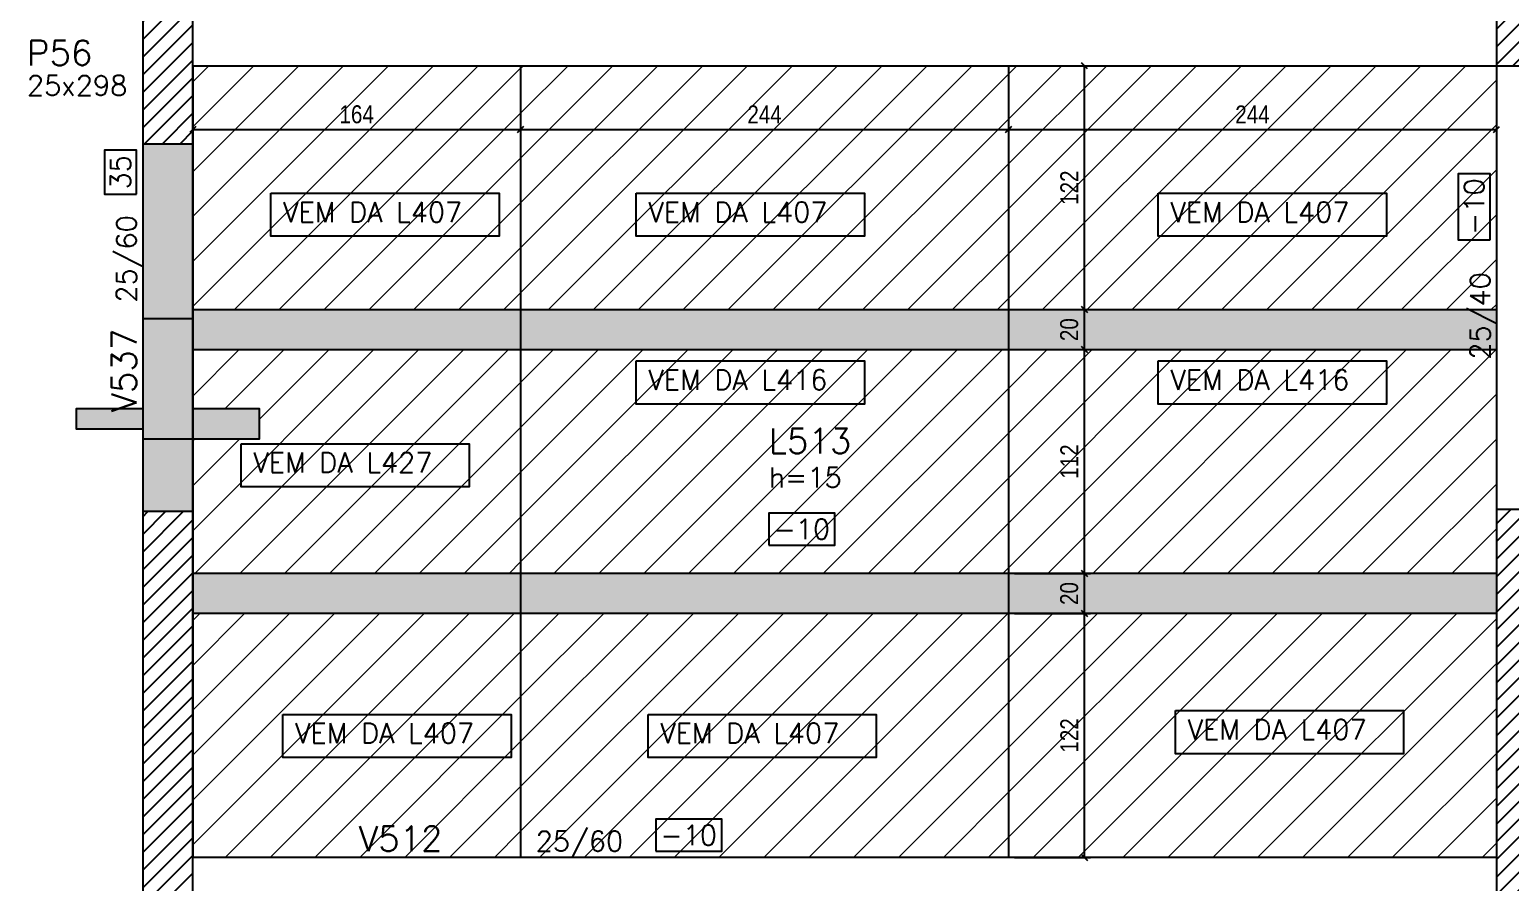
# Model space of a CAD drawing. Extents: x 1860 to 8661, y -614 to 3837.
# Drawn here: x 2858 to 3598, y 2135 to 2561 of the extents above; entities that cross this region are included whole.
import ezdxf
from ezdxf.enums import TextEntityAlignment as Align

# ---------------------------------------------------------------- set-up
doc = ezdxf.new("R2010")
doc.units = 0
for name, color, linetype in [('COTA', 241, 'Continuous'), ('F-CORTE', 4, 'Continuous'), ('F-LAJES-DIM', 2, 'Continuous'), ('F-LAJES-NOME', 4, 'Continuous'), ('F-PILARES-DIM', 172, 'Continuous'), ('F-PILARES-HACH', 174, 'Continuous'), ('F-PILARES-NOME', 170, 'Continuous'), ('F-PILARES-S', 170, 'Continuous'), ('F-SOLIDO-CORTE', 71, 'Continuous'), ('F-VIGAS', 3, 'Continuous'), ('F-VIGAS-DIM', 2, 'Continuous'), ('F-VIGAS-NOME', 4, 'Continuous'), ('Painéis', 200, 'Continuous')]:
    doc.layers.add(name, color=color, linetype=linetype)
doc.layers.add('F-DESNIVEL-5', color=7, linetype='Continuous', true_color=0xadd6ff)
doc.layers.add('F-DESNIVEL-6', color=7, linetype='Continuous', true_color=0xffdebd)
doc.layers.add('Hachura', color=251, linetype='Continuous', lineweight=9)
doc.styles.add('COTA TECNICA-50', font='techl___.ttf', dxfattribs={"height": 9})
doc.styles.add('MCP', font='romans.shx')
doc.styles.add('ROMANS', font='romans.shx')
doc.dimstyles.new('COTA PAINEL-50', dxfattribs={"dimtxt": 9, "dimasz": 3, "dimexe": 3, "dimexo": 3, "dimgap": 3, "dimtad": 1, "dimdec": 1, "dimzin": 12, "dimdsep": 46, "dimtxsty": 'COTA TECNICA-50', "dimblk1": 'OBLIQUE', "dimblk2": 'OBLIQUE', "dimsah": 1, "dimcen": 0.9, "dimclrd": 4, "dimclre": 4, "dimclrt": 240, "dimadec": 1, "dimazin": 3, "dimtfac": 1, "dimtdec": 1, "dimtmove": 0, "dimatfit": 3, "dimfxl": 1, "dimtolj": 1, "dimtzin": 12, "dimarcsym": 0})
pattern_1 = [(45, (4153.2724, 6897.782), (-4.419417, 4.419417), [])]

# ---------------------------------------------------------------- blocks, each defined once
blk = doc.blocks.new('*U10')
at = {"layer": 'F-LAJES-DIM', "color": 1}
blk.add_lwpolyline([(0, 0), (33, 0), (33, 16), (0, 16)], close=True, dxfattribs=at)
at = {"layer": 'F-LAJES-DIM', "style": 'MCP'}
blk.add_attdef('DIM', text='', height=10, dxfattribs=at).set_placement((16.5, 8), align=Align.MIDDLE_CENTER)
blk = doc.blocks.new('*U8')
at = {"layer": 'F-VIGAS-DIM', "color": 1}
blk.add_lwpolyline([(0, 0), (33, 0), (33, 16), (0, 16)], close=True, dxfattribs=at)
at = {"layer": 'F-VIGAS-DIM', "style": 'MCP'}
blk.add_attdef('DIM', text='', height=10, dxfattribs=at).set_placement((16.5, 8), align=Align.MIDDLE_CENTER)
blk = doc.blocks.new('*U7')
at = {"layer": 'F-VIGAS-DIM', "color": 1}
blk.add_lwpolyline([(0, 0), (22, 0), (22, 16), (0, 16)], close=True, dxfattribs=at)
at = {"layer": 'F-VIGAS-DIM', "style": 'MCP'}
blk.add_attdef('DIM', text='', height=10, dxfattribs=at).set_placement((11, 8), align=Align.MIDDLE_CENTER)
blk = doc.blocks.new('_Oblique')
at = {"color": 0, "linetype": 'ByBlock', "lineweight": -2}
blk.add_line((-0.5, -0.5), (0.5, 0.5), dxfattribs=at)
blk = doc.blocks.new('*D22')
at = {"layer": 'Defpoints', "color": 0, "transparency": 16777216}
for p in [(2939.27, 2543.28), (3103.27, 2543.28), (3103.27, 2511.35)]:
    blk.add_point(p, dxfattribs=at)
at = {"layer": 'Painéis', "color": 4, "lineweight": -2, "transparency": 16777216}
for p, q in [((2939.27, 2540.28), (2939.27, 2508.35)), ((3103.27, 2540.28), (3103.27, 2508.35)), ((2939.27, 2511.35), (3103.27, 2511.35))]:
    blk.add_line(p, q, dxfattribs=at)
at = {"layer": 'Painéis', "color": 4, "lineweight": -2, "transparency": 16777216, "xscale": 3, "yscale": 3, "zscale": 3, "rotation": 180}
blk.add_blockref('_Oblique', (2939.27, 2511.35), dxfattribs=at)
at = {"layer": 'Painéis', "color": 4, "lineweight": -2, "transparency": 16777216, "xscale": 3, "yscale": 3, "zscale": 3}
blk.add_blockref('_Oblique', (3103.27, 2511.35), dxfattribs=at)
at = {"layer": 'Painéis', "color": 240, "transparency": 16777216, "insert": (3021.27, 2518.94), "char_height": 9, "attachment_point": 5, "style": 'COTA TECNICA-50'}
blk.add_mtext('\\A1;164', dxfattribs=at)
blk = doc.blocks.new('*D23')
at = {"layer": 'Defpoints', "color": 0, "transparency": 16777216}
for p in [(3103.27, 2543.28), (3347.27, 2543.28), (3347.27, 2511.35)]:
    blk.add_point(p, dxfattribs=at)
at = {"layer": 'Painéis', "color": 4, "lineweight": -2, "transparency": 16777216}
for p, q in [((3103.27, 2540.28), (3103.27, 2508.35)), ((3347.27, 2540.28), (3347.27, 2508.35)), ((3103.27, 2511.35), (3347.27, 2511.35))]:
    blk.add_line(p, q, dxfattribs=at)
at = {"layer": 'Painéis', "color": 4, "lineweight": -2, "transparency": 16777216, "xscale": 3, "yscale": 3, "zscale": 3, "rotation": 180}
blk.add_blockref('_Oblique', (3103.27, 2511.35), dxfattribs=at)
at = {"layer": 'Painéis', "color": 4, "lineweight": -2, "transparency": 16777216, "xscale": 3, "yscale": 3, "zscale": 3}
blk.add_blockref('_Oblique', (3347.27, 2511.35), dxfattribs=at)
at = {"layer": 'Painéis', "color": 240, "transparency": 16777216, "insert": (3225.27, 2518.91), "char_height": 9, "attachment_point": 5, "style": 'COTA TECNICA-50'}
blk.add_mtext('\\A1;244', dxfattribs=at)
blk = doc.blocks.new('*D24')
at = {"layer": 'Defpoints', "color": 0, "transparency": 16777216}
for p in [(3347.27, 2543.28), (3591.27, 2543.28), (3591.27, 2511.35)]:
    blk.add_point(p, dxfattribs=at)
at = {"layer": 'Painéis', "color": 4, "lineweight": -2, "transparency": 16777216}
for p, q in [((3347.27, 2540.28), (3347.27, 2508.35)), ((3591.27, 2540.28), (3591.27, 2508.35)), ((3347.27, 2511.35), (3591.27, 2511.35))]:
    blk.add_line(p, q, dxfattribs=at)
at = {"layer": 'Painéis', "color": 4, "lineweight": -2, "transparency": 16777216, "xscale": 3, "yscale": 3, "zscale": 3, "rotation": 180}
blk.add_blockref('_Oblique', (3347.27, 2511.35), dxfattribs=at)
at = {"layer": 'Painéis', "color": 4, "lineweight": -2, "transparency": 16777216, "xscale": 3, "yscale": 3, "zscale": 3}
blk.add_blockref('_Oblique', (3591.27, 2511.35), dxfattribs=at)
at = {"layer": 'Painéis', "color": 240, "transparency": 16777216, "insert": (3469.27, 2518.91), "char_height": 9, "attachment_point": 5, "style": 'COTA TECNICA-50'}
blk.add_mtext('\\A1;244', dxfattribs=at)
blk = doc.blocks.new('*D25')
at = {"layer": 'Defpoints', "color": 0, "transparency": 16777216}
for p in [(3347.27, 2269.28), (3385.24, 2269.28), (3347.27, 2147.28)]:
    blk.add_point(p, dxfattribs=at)
at = {"layer": 'Painéis', "color": 4, "lineweight": -2, "transparency": 16777216}
for p, q in [((3350.27, 2269.28), (3388.24, 2269.28)), ((3385.24, 2147.28), (3385.24, 2269.28)), ((3350.27, 2147.28), (3388.24, 2147.28))]:
    blk.add_line(p, q, dxfattribs=at)
at = {"layer": 'Painéis', "color": 4, "lineweight": -2, "transparency": 16777216, "xscale": 3, "yscale": 3, "zscale": 3}
for p, rotation in [((3385.24, 2269.28), 90), ((3385.24, 2147.28), 270)]:
    blk.add_blockref('_Oblique', p, dxfattribs=dict(at, rotation=rotation))
at = {"layer": 'Painéis', "color": 240, "transparency": 16777216, "insert": (3377.69, 2208.28), "char_height": 9, "attachment_point": 5, "rotation": 90, "style": 'COTA TECNICA-50'}
blk.add_mtext('\\A1;122', dxfattribs=at)
blk = doc.blocks.new('*D26')
at = {"layer": 'Defpoints', "color": 0, "transparency": 16777216}
for p in [(3347.27, 2289.28), (3385.24, 2289.28), (3347.27, 2269.28)]:
    blk.add_point(p, dxfattribs=at)
at = {"layer": 'Painéis', "color": 4, "lineweight": -2, "transparency": 16777216}
for p, q in [((3350.27, 2289.28), (3388.24, 2289.28)), ((3385.24, 2269.28), (3385.24, 2289.28)), ((3350.27, 2269.28), (3388.24, 2269.28))]:
    blk.add_line(p, q, dxfattribs=at)
at = {"layer": 'Painéis', "color": 4, "lineweight": -2, "transparency": 16777216, "xscale": 3, "yscale": 3, "zscale": 3}
for p, rotation in [((3385.24, 2289.28), 90), ((3385.24, 2269.28), 270)]:
    blk.add_blockref('_Oblique', p, dxfattribs=dict(at, rotation=rotation))
at = {"layer": 'Painéis', "color": 240, "transparency": 16777216, "insert": (3377.65, 2279.28), "char_height": 9, "attachment_point": 5, "rotation": 90, "style": 'COTA TECNICA-50'}
blk.add_mtext('\\A1;20', dxfattribs=at)
blk = doc.blocks.new('*D27')
at = {"layer": 'Defpoints', "color": 0, "transparency": 16777216}
for p in [(3347.27, 2401.28), (3385.24, 2401.28), (3347.27, 2289.28)]:
    blk.add_point(p, dxfattribs=at)
at = {"layer": 'Painéis', "color": 4, "lineweight": -2, "transparency": 16777216}
for p, q in [((3350.27, 2401.28), (3388.24, 2401.28)), ((3385.24, 2289.28), (3385.24, 2401.28)), ((3350.27, 2289.28), (3388.24, 2289.28))]:
    blk.add_line(p, q, dxfattribs=at)
at = {"layer": 'Painéis', "color": 4, "lineweight": -2, "transparency": 16777216, "xscale": 3, "yscale": 3, "zscale": 3}
for p, rotation in [((3385.24, 2401.28), 90), ((3385.24, 2289.28), 270)]:
    blk.add_blockref('_Oblique', p, dxfattribs=dict(at, rotation=rotation))
at = {"layer": 'Painéis', "color": 240, "transparency": 16777216, "insert": (3377.69, 2345.28), "char_height": 9, "attachment_point": 5, "rotation": 90, "style": 'COTA TECNICA-50'}
blk.add_mtext('\\A1;112', dxfattribs=at)
blk = doc.blocks.new('*D28')
at = {"layer": 'Defpoints', "color": 0, "transparency": 16777216}
for p in [(3347.27, 2421.28), (3385.24, 2421.28), (3347.27, 2401.28)]:
    blk.add_point(p, dxfattribs=at)
at = {"layer": 'Painéis', "color": 4, "lineweight": -2, "transparency": 16777216}
for p, q in [((3350.27, 2421.28), (3388.24, 2421.28)), ((3385.24, 2401.28), (3385.24, 2421.28)), ((3350.27, 2401.28), (3388.24, 2401.28))]:
    blk.add_line(p, q, dxfattribs=at)
at = {"layer": 'Painéis', "color": 4, "lineweight": -2, "transparency": 16777216, "xscale": 3, "yscale": 3, "zscale": 3}
for p, rotation in [((3385.24, 2421.28), 90), ((3385.24, 2401.28), 270)]:
    blk.add_blockref('_Oblique', p, dxfattribs=dict(at, rotation=rotation))
at = {"layer": 'Painéis', "color": 240, "transparency": 16777216, "insert": (3377.65, 2411.28), "char_height": 9, "attachment_point": 5, "rotation": 90, "style": 'COTA TECNICA-50'}
blk.add_mtext('\\A1;20', dxfattribs=at)
blk = doc.blocks.new('*D29')
at = {"layer": 'Defpoints', "color": 0, "transparency": 16777216}
for p in [(3347.27, 2543.28), (3385.24, 2543.28), (3347.27, 2421.28)]:
    blk.add_point(p, dxfattribs=at)
at = {"layer": 'Painéis', "color": 4, "lineweight": -2, "transparency": 16777216}
for p, q in [((3350.27, 2543.28), (3388.24, 2543.28)), ((3385.24, 2421.28), (3385.24, 2543.28)), ((3350.27, 2421.28), (3388.24, 2421.28))]:
    blk.add_line(p, q, dxfattribs=at)
at = {"layer": 'Painéis', "color": 4, "lineweight": -2, "transparency": 16777216, "xscale": 3, "yscale": 3, "zscale": 3}
for p, rotation in [((3385.24, 2543.28), 90), ((3385.24, 2421.28), 270)]:
    blk.add_blockref('_Oblique', p, dxfattribs=dict(at, rotation=rotation))
at = {"layer": 'Painéis', "color": 240, "transparency": 16777216, "insert": (3377.69, 2482.28), "char_height": 9, "attachment_point": 5, "rotation": 90, "style": 'COTA TECNICA-50'}
blk.add_mtext('\\A1;122', dxfattribs=at)

msp = doc.modelspace()

# ---------------------------------------------------------------- hatches: boundary and pattern name
at = {"layer": 'F-PILARES-HACH', "linetype": 'Continuous'}
h = msp.add_hatch(dxfattribs=at)
h.set_pattern_fill('ANSI31', color=256, scale=50, style=0)
h.set_pattern_definition(pattern_1)
h.paths.add_polyline_path([(2914.27, 2504.28), (2939.27, 2504.28), (2939.27, 2802.28), (2914.27, 2802.28)], flags=16)
h = msp.add_hatch(dxfattribs=at)
h.set_pattern_fill('ANSI31', color=256, scale=50, style=0)
h.set_pattern_definition(pattern_1)
h.paths.add_polyline_path([(3591.27, 2543.28), (3616.27, 2543.28), (3616.27, 2742.28), (3591.27, 2742.28)], flags=16)
h = msp.add_hatch(dxfattribs=at)
h.set_pattern_fill('ANSI31', color=256, scale=50, style=0)
h.set_pattern_definition(pattern_1)
h.paths.add_polyline_path([(2914.27, 2024.78), (2939.27, 2024.78), (2939.27, 2320.28), (2914.27, 2320.28)], flags=16)
h = msp.add_hatch(dxfattribs=at)
h.set_pattern_fill('ANSI31', color=256, scale=50, style=0)
h.set_pattern_definition(pattern_1)
h.paths.add_polyline_path([(3591.27, 2122.28), (3616.27, 2122.28), (3616.27, 2321.28), (3591.27, 2321.28)], flags=16)
at = {"layer": 'F-SOLIDO-CORTE', "linetype": 'Continuous'}
msp.add_hatch(color=256, dxfattribs=at).paths.add_polyline_path([(2914.27, 2416.69), (2914.27, 2371.69), (2880.92, 2371.69), (2880.92, 2361.69), (2914.27, 2361.69), (2914.27, 2356.69), (2972.62, 2356.69), (2972.62, 2371.69), (2939.27, 2371.69), (2939.27, 2416.69)], flags=16)
at = {"layer": 'Hachura'}
h = msp.add_hatch(dxfattribs=at)
h.set_pattern_fill('ANSI31', color=256, scale=5)
h.paths.add_polyline_path([(3103.27, 2421.28), (3103.27, 2543.28), (2939.27, 2543.28), (2939.27, 2421.28)])
h = msp.add_hatch(dxfattribs=at)
h.set_pattern_fill('ANSI31', color=256, scale=5)
h.paths.add_polyline_path([(3347.27, 2421.28), (3347.27, 2543.28), (3103.27, 2543.28), (3103.27, 2421.28)])
h = msp.add_hatch(dxfattribs=at)
h.set_pattern_fill('ANSI31', color=256, scale=5)
h.paths.add_polyline_path([(3591.27, 2421.28), (3591.27, 2543.28), (3347.27, 2543.28), (3347.27, 2421.28)])
at = {"layer": 'Hachura', "linetype": 'ByBlock'}
h = msp.add_hatch(color=256, dxfattribs=at)
h.dxf.hatch_style = 1
h.paths.add_polyline_path([(2939.27, 2421.28), (2939.27, 2401.28), (3103.27, 2401.28), (3103.27, 2421.28)])
h = msp.add_hatch(color=256, dxfattribs=at)
h.dxf.hatch_style = 1
h.paths.add_polyline_path([(3347.27, 2401.28), (3347.27, 2421.28), (3103.27, 2421.28), (3103.27, 2401.28)])
h = msp.add_hatch(color=256, dxfattribs=at)
h.dxf.hatch_style = 1
h.paths.add_polyline_path([(3347.27, 2421.28), (3347.27, 2401.28), (3591.27, 2401.28), (3591.27, 2421.28)])
at = {"layer": 'Hachura'}
h = msp.add_hatch(dxfattribs=at)
h.set_pattern_fill('ANSI31', color=256, scale=5)
h.paths.add_polyline_path([(3103.27, 2289.28), (3103.27, 2401.28), (2939.27, 2401.28), (2939.27, 2371.69), (2972.62, 2371.69), (2972.62, 2356.69), (2939.27, 2356.69), (2939.27, 2289.28)])
h = msp.add_hatch(dxfattribs=at)
h.set_pattern_fill('ANSI31', color=256, scale=5)
h.paths.add_polyline_path([(3347.27, 2289.28), (3347.27, 2401.28), (3103.27, 2401.28), (3103.27, 2289.28)])
h = msp.add_hatch(dxfattribs=at)
h.set_pattern_fill('ANSI31', color=256, scale=5)
h.paths.add_polyline_path([(3591.27, 2289.28), (3591.27, 2401.28), (3347.27, 2401.28), (3347.27, 2289.28)])
at = {"layer": 'Hachura', "linetype": 'ByBlock'}
h = msp.add_hatch(color=256, dxfattribs=at)
h.dxf.hatch_style = 1
h.paths.add_polyline_path([(2939.27, 2289.28), (2939.27, 2269.28), (3103.27, 2269.28), (3103.27, 2289.28)])
h = msp.add_hatch(color=256, dxfattribs=at)
h.dxf.hatch_style = 1
h.paths.add_polyline_path([(3103.27, 2289.28), (3103.27, 2269.28), (3347.27, 2269.28), (3347.27, 2289.28)])
h = msp.add_hatch(color=256, dxfattribs=at)
h.dxf.hatch_style = 1
h.paths.add_polyline_path([(3591.27, 2269.28), (3591.27, 2289.28), (3347.27, 2289.28), (3347.27, 2269.28)])
at = {"layer": 'Hachura'}
h = msp.add_hatch(dxfattribs=at)
h.set_pattern_fill('ANSI31', color=256, scale=5)
h.paths.add_polyline_path([(3103.27, 2147.28), (3103.27, 2269.28), (2939.27, 2269.28), (2939.27, 2147.28)])
h = msp.add_hatch(dxfattribs=at)
h.set_pattern_fill('ANSI31', color=256, scale=5)
h.paths.add_polyline_path([(3103.27, 2269.28), (3103.27, 2147.28), (3347.27, 2147.28), (3347.27, 2269.28)])
h = msp.add_hatch(dxfattribs=at)
h.set_pattern_fill('ANSI31', color=256, scale=5)
h.paths.add_polyline_path([(3347.27, 2269.28), (3347.27, 2147.28), (3591.27, 2147.28), (3591.27, 2269.28)])

# ---------------------------------------------------------------- linework, layer by layer
at = {"layer": 'COTA'}
for points in [[(2978.4, 2479.49), (3092.54, 2479.49), (3092.54, 2457.95), (2978.4, 2457.95)], [(3161.04, 2479.49), (3275.18, 2479.49), (3275.18, 2457.95), (3161.04, 2457.95)], [(3422.12, 2479.49), (3536.25, 2479.49), (3536.25, 2457.95), (3422.12, 2457.95)], [(3161.04, 2395.62), (3275.18, 2395.62), (3275.18, 2374.07), (3161.04, 2374.07)], [(3422.12, 2395.62), (3536.25, 2395.62), (3536.25, 2374.07), (3422.12, 2374.07)], [(2963.47, 2354.17), (3077.61, 2354.17), (3077.61, 2332.63), (2963.47, 2332.63)], [(2984.35, 2218.84), (3098.48, 2218.84), (3098.48, 2197.29), (2984.35, 2197.29)], [(3166.98, 2218.84), (3281.12, 2218.84), (3281.12, 2197.29), (3166.98, 2197.29)], [(3430.72, 2220.72), (3544.85, 2220.72), (3544.85, 2199.17), (3430.72, 2199.17)]]:
    msp.add_lwpolyline(points, close=True, dxfattribs=at)
at = {"layer": 'F-CORTE', "linetype": 'Continuous'}
for points in [[(2972.62, 2371.69), (2939.27, 2371.69), (2939.27, 2416.69), (2914.27, 2416.69), (2914.27, 2371.69), (2880.92, 2371.69)], [(2880.92, 2361.69), (2914.27, 2361.69), (2914.27, 2356.69), (2972.62, 2356.69)]]:
    msp.add_lwpolyline(points, dxfattribs=at)
at = {"layer": 'F-DESNIVEL-5', "linetype": 'Continuous'}
msp.add_solid([(2914.27, 2783.28), (2914.27, 2523.28), (2914.27, 2783.28)], dxfattribs=at)
at = {"layer": 'F-DESNIVEL-6'}
for points in [[(2914.27, 2320.38), (2939.27, 2320.38), (2939.27, 2504.18)], [(2914.27, 2320.38), (2939.27, 2504.18), (2914.27, 2504.18)]]:
    msp.add_solid(points, dxfattribs=at)
at = {"layer": 'F-PILARES-S', "linetype": 'Continuous'}
for points in [[(2914.27, 2504.28), (2939.27, 2504.28), (2939.27, 2802.28), (2914.27, 2802.28), (2914.27, 2504.28)], [(3591.27, 2543.28), (3616.27, 2543.28), (3616.27, 2742.28), (3591.27, 2742.28), (3591.27, 2543.28)], [(2914.27, 2024.78), (2939.27, 2024.78), (2939.27, 2320.28), (2914.27, 2320.28), (2914.27, 2024.78)], [(3591.27, 2122.28), (3616.27, 2122.28), (3616.27, 2321.28), (3591.27, 2321.28), (3591.27, 2122.28)]]:
    msp.add_lwpolyline(points, dxfattribs=at)
at = {"layer": 'F-SOLIDO-CORTE'}
msp.add_lwpolyline([(2914.27, 2416.69), (2914.27, 2371.69), (2880.92, 2371.69), (2880.92, 2361.69), (2914.27, 2361.69), (2914.27, 2356.69), (2972.62, 2356.69), (2972.62, 2371.69), (2939.27, 2371.69), (2939.27, 2416.69), (2914.27, 2416.69)], dxfattribs=at)
at = {"layer": 'F-VIGAS'}
for points in [[(2939.27, 2543.28), (3591.27, 2543.28)], [(3591.27, 2543.28), (3591.27, 2321.28)], [(2914.27, 2504.28), (2914.27, 2320.28)], [(2939.27, 2320.28), (2939.27, 2504.28)], [(3591.27, 2147.28), (2939.27, 2147.28)]]:
    msp.add_lwpolyline(points, dxfattribs=at)
at = {"layer": 'Painéis'}
for p, q in [((2939.27, 2543.28), (3591.27, 2543.28)), ((2939.27, 2543.28), (2939.27, 2147.28)), ((3103.27, 2543.28), (3103.27, 2147.28)), ((3347.27, 2543.28), (3347.27, 2147.28)), ((3591.27, 2543.28), (3591.27, 2147.28)), ((2939.27, 2421.28), (3591.27, 2421.28)), ((2939.27, 2401.28), (3591.27, 2401.28)), ((3591.27, 2289.28), (2939.27, 2289.28)), ((3591.27, 2269.28), (2939.27, 2269.28)), ((3591.27, 2147.28), (2939.27, 2147.28))]:
    msp.add_line(p, q, dxfattribs=at)

# ---------------------------------------------------------------- block references
at = {"layer": 'F-LAJES-DIM', "linetype": 'Continuous'}
msp.add_blockref('*U10', (3227.38, 2303.49), dxfattribs=at).add_auto_attribs({'DIM': '-10'})
at = {"layer": 'F-VIGAS-DIM', "linetype": 'Continuous', "rotation": 90}
for name, p, values in [('*U7', (2911.15, 2478.97), {'DIM': '35'}), ('*U8', (3588.15, 2456.28), {'DIM': '-10'})]:
    msp.add_blockref(name, p, dxfattribs=at).add_auto_attribs(values)
at = {"layer": 'F-VIGAS-DIM', "linetype": 'Continuous'}
msp.add_blockref('*U8', (3170.82, 2150.41), dxfattribs=at).add_auto_attribs({'DIM': '-10'})

# ---------------------------------------------------------------- texts
at = {"layer": 'COTA', "style": 'ROMANS'}
for s, p in [('VEM DA L407', (2984.47, 2465.1)), ('VEM DA L407', (3167.11, 2465.1)), ('VEM DA L407', (3428.19, 2465.1)), ('VEM DA L416', (3167.11, 2381.22)), ('VEM DA L416', (3428.19, 2381.22)), ('VEM DA L427', (2969.54, 2339.78)), ('VEM DA L407', (2990.41, 2204.44)), ('VEM DA L407', (3173.05, 2204.44)), ('VEM DA L407', (3436.79, 2206.32))]:
    msp.add_text(s, height=10, dxfattribs=at).set_placement(p)
at = {"layer": 'F-LAJES-DIM', "linetype": 'Continuous', "style": 'MCP'}
msp.add_text('h=15', height=10, dxfattribs=at).set_placement((3227.38, 2332.39))
at = {"layer": 'F-LAJES-NOME', "linetype": 'Continuous', "style": 'MCP'}
msp.add_text('L513', height=12.5, dxfattribs=at).set_placement((3227.38, 2349.39))
at = {"layer": 'F-PILARES-DIM', "linetype": 'Continuous', "style": 'MCP'}
msp.add_text('25x298', height=10, dxfattribs=at).set_placement((2856.41, 2528.42))
at = {"layer": 'F-PILARES-NOME', "linetype": 'Continuous', "style": 'MCP'}
msp.add_text('P56', height=12.5, dxfattribs=at).set_placement((2856.41, 2543.42))
at = {"layer": 'F-VIGAS-DIM', "linetype": 'Continuous', "style": 'MCP'}
for s, p in [('25/60', (2911.15, 2424.8)), ('25/40', (3588.15, 2396.28))]:
    msp.add_text(s, height=10, rotation=90, dxfattribs=at).set_placement(p)
msp.add_text('25/60', height=10, dxfattribs=at).set_placement((3110.82, 2150.41))
at = {"layer": 'F-VIGAS-NOME', "linetype": 'Continuous', "style": 'MCP'}
msp.add_text('V537', height=12.5, rotation=90, dxfattribs=at).set_placement((2911.15, 2369.94))
msp.add_text('V512', height=12.5, dxfattribs=at).set_placement((3022.39, 2150.41))

# ---------------------------------------------------------------- dimensions: what is measured, and where the dimension line sits
at = {"layer": 'Painéis'}
dim = msp.add_linear_dim(base=(3103.27, 2511.35), p1=(2939.27, 2543.28), p2=(3103.27, 2543.28), dimstyle='COTA PAINEL-50', dxfattribs=at)
dim.commit()
dim.dimension.update_dxf_attribs({"geometry": '*D22', "text_midpoint": (3021.27, 2518.94)})
for base, p1, p2, picture, middle in [((3347.27, 2511.35), (3103.27, 2543.28), (3347.27, 2543.28), '*D23', (3225.27, 2518.91)), ((3591.27, 2511.35), (3347.27, 2543.28), (3591.27, 2543.28), '*D24', (3469.27, 2518.91))]:
    dim = msp.add_linear_dim(base=base, p1=p1, p2=p2, dimstyle='COTA PAINEL-50', override={"dimtmove": 1}, dxfattribs=at)
    dim.commit()
    dim.dimension.update_dxf_attribs({"geometry": picture, "text_midpoint": middle})
for base, p1, p2, picture, middle in [((3385.24, 2543.28), (3347.27, 2421.28), (3347.27, 2543.28), '*D29', (3377.69, 2482.28)), ((3385.24, 2421.28), (3347.27, 2401.28), (3347.27, 2421.28), '*D28', (3377.65, 2411.28)), ((3385.24, 2401.28), (3347.27, 2289.28), (3347.27, 2401.28), '*D27', (3377.69, 2345.28)), ((3385.24, 2289.28), (3347.27, 2269.28), (3347.27, 2289.28), '*D26', (3377.65, 2279.28))]:
    dim = msp.add_linear_dim(base=base, p1=p1, p2=p2, angle=90, dimstyle='COTA PAINEL-50', override={"dimtmove": 1}, dxfattribs=at)
    dim.commit()
    dim.dimension.update_dxf_attribs({"geometry": picture, "text_midpoint": middle})
dim = msp.add_linear_dim(base=(3385.24, 2269.28), p1=(3347.27, 2147.28), p2=(3347.27, 2269.28), angle=90, dimstyle='COTA PAINEL-50', dxfattribs=at)
dim.commit()
dim.dimension.update_dxf_attribs({"geometry": '*D25', "text_midpoint": (3377.69, 2208.28)})

doc.saveas('drawing.dxf')
